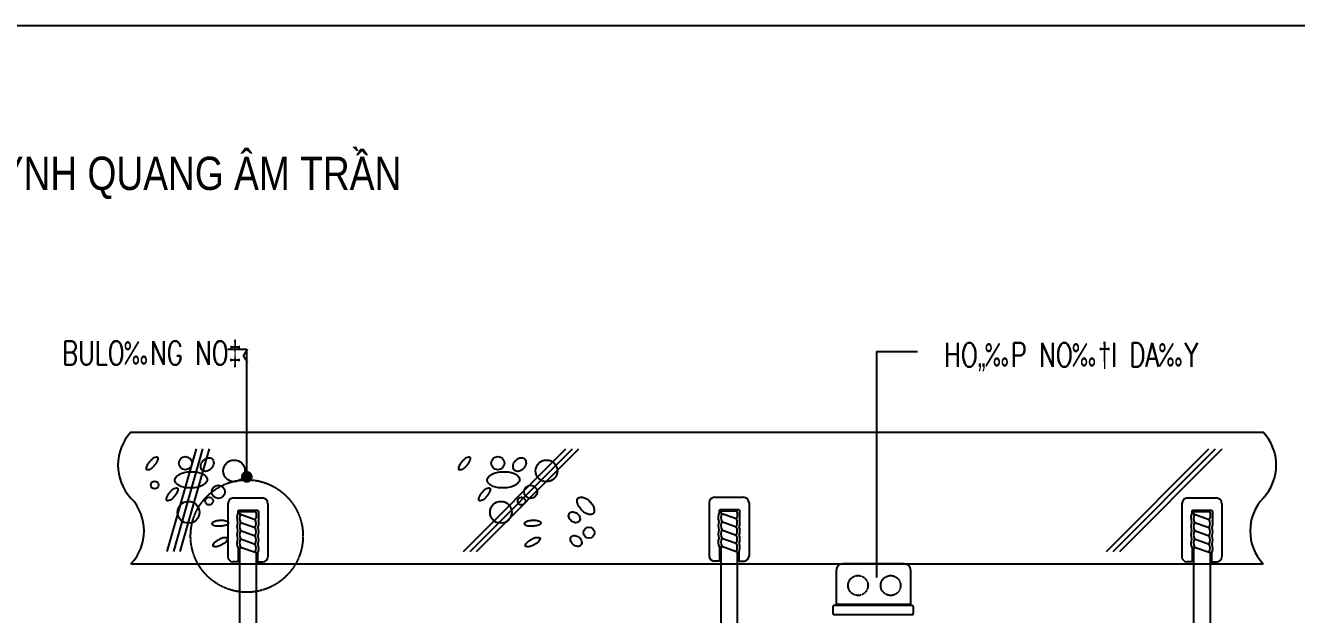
# Model space of a CAD drawing. Extents: x -5343388 to 7033982, y -486386 to 188356.
# Drawn here: x 414256 to 427633, y 49871 to 56064 of the extents above; entities that cross this region are included whole.
import ezdxf

# ---------------------------------------------------------------- set-up
doc = ezdxf.new("R2010")
doc.units = 0
doc.header["$MEASUREMENT"] = 0
doc.linetypes.add('CL2', pattern=[3.25, 2.5, -0.25, 0.25, -0.25])
doc.linetypes.add('H1', pattern=[0.375, 0.25, -0.125])
for name, color, linetype in [('2', 2, 'Continuous'), ('2Lightning', 6, 'Continuous'), ('LN2', 3, 'Continuous'), ('LN3', 7, 'Continuous'), ('LN4', 1, 'Continuous'), ('text', 2, 'Continuous')]:
    doc.layers.add(name, color=color, linetype=linetype)
doc.styles.add('ROMANS1', font='ROMANS1.shx')
doc.styles.add('TEXT1', font='', dxfattribs={"width": 0.85, "height": 200})
doc.styles.get('TEXT1').set_extended_font_data('.VnArialH')

msp = doc.modelspace()

# ---------------------------------------------------------------- linework, layer by layer
at = {"layer": '2', "color": 3}
msp.add_line((393952.50815, 56064.21636, 465.49164), (435645.56227, 56064.21636, 465.49164), dxfattribs=at)
at = {"layer": '2Lightning', "color": 8}
for p in [(416384.43801, 52660.47839, 465.49164), (416585.46707, 51318.7395, 465.49164)]:
    msp.add_line(p, (416585.46707, 52660.47839, 465.49164), dxfattribs=at)
at = {"layer": '2Lightning', "color": 8, "elevation": 465.49164}
msp.add_lwpolyline([(423214.36364, 50259.33347), (423214.36364, 52635.7268), (423644.41362, 52635.7268)], dxfattribs=at)
at = {"layer": 'LN2', "color": 2}
for p, q in [((421511.43364, 51104.46852, 465.49164), (421810.86878, 51104.46852, 465.49164)), ((416386.88984, 51036.59687, 465.49164), (416386.88984, 50478.27817, 465.49164)), ((416446.94984, 51096.65687, 465.49164), (416746.38498, 51096.65687, 465.49164)), ((416806.44498, 51036.59687, 465.49164), (416806.44498, 50478.27817, 465.49164)), ((421451.37364, 51044.40852, 465.49164), (421451.37364, 50486.08982, 465.49164)), ((421870.92878, 51044.40852, 465.49164), (421870.92878, 50486.08982, 465.49164)), ((426426.71591, 51036.59687, 465.49164), (426426.71591, 50478.27817, 465.49164)), ((426486.77591, 51096.65687, 465.49164), (426786.21105, 51096.65687, 465.49164)), ((426846.27105, 51036.59687, 465.49164), (426846.27105, 50478.27817, 465.49164)), ((416510.18101, 50930.89191, 465.49164), (416510.18101, 50939.6068, 465.49164)), ((416520.3393, 50927.02174, 465.49164), (416663.85069, 50875.28254, 465.49164)), ((416520.3393, 50840.53534, 465.49164), (416672.28731, 50785.75454, 465.49164)), ((416524.59541, 50954.0212, 465.49164), (416668.73941, 50954.0212, 465.49164)), ((416683.15381, 50939.6068, 465.49164), (416683.15381, 50888.84261, 465.49164)), ((421574.66481, 50938.70356, 465.49164), (421574.66481, 50947.41845, 465.49164)), ((421584.82309, 50934.83339, 465.49164), (421728.33449, 50883.09419, 465.49164)), ((421584.82309, 50848.34699, 465.49164), (421736.77111, 50793.56619, 465.49164)), ((421589.07921, 50961.83285, 465.49164), (421733.22321, 50961.83285, 465.49164)), ((421747.63761, 50947.41845, 465.49164), (421747.63761, 50896.65426, 465.49164)), ((426550.00708, 50930.89191, 465.49164), (426550.00708, 50939.6068, 465.49164)), ((426560.16537, 50927.02174, 465.49164), (426703.67676, 50875.28254, 465.49164)), ((426560.16537, 50840.53534, 465.49164), (426712.11338, 50785.75454, 465.49164)), ((426564.42148, 50954.0212, 465.49164), (426708.56548, 50954.0212, 465.49164)), ((426722.97988, 50939.6068, 465.49164), (426722.97988, 50888.84261, 465.49164)), ((416520.3393, 50754.04894, 465.49164), (416672.28731, 50699.26814, 465.49164)), ((421584.82309, 50761.86059, 465.49164), (421736.77111, 50707.07979, 465.49164)), ((426560.16537, 50754.04894, 465.49164), (426712.11338, 50699.26814, 465.49164)), ((416520.3393, 50667.56254, 465.49164), (416672.28731, 50612.78174, 465.49164)), ((416520.3393, 50581.07614, 465.49164), (416683.15381, 50522.37772, 465.49164)), ((421584.82309, 50675.37419, 465.49164), (421736.77111, 50620.59339, 465.49164)), ((421584.82309, 50588.88779, 465.49164), (421747.63761, 50530.18937, 465.49164)), ((426560.16537, 50667.56254, 465.49164), (426712.11338, 50612.78174, 465.49164)), ((426560.16537, 50581.07614, 465.49164), (426722.97988, 50522.37772, 465.49164)), ((421558.98348, 50434.19798, 465.49164), (421503.26548, 50434.19798, 465.49164)), ((421762.61073, 50434.19798, 465.49164), (421819.03694, 50434.19798, 465.49164)), ((416494.49968, 50426.38633, 465.49164), (416438.78168, 50426.38633, 465.49164)), ((416698.12693, 50426.38633, 465.49164), (416754.55314, 50426.38633, 465.49164)), ((426534.32575, 50426.38633, 465.49164), (426478.60775, 50426.38633, 465.49164)), ((426737.953, 50426.38633, 465.49164), (426794.37921, 50426.38633, 465.49164)), ((423571.46889, 49975.46269, 465.49164), (422789.56279, 49975.46269, 465.49164))]:
    msp.add_line(p, q, dxfattribs=at)
at = {"layer": 'LN2', "color": 2, "elevation": 465.49164}
for points in [[(416520.3393, 50927.02174), (416510.18101, 50930.89191)], [(421584.82309, 50934.83339), (421574.66481, 50938.70356)], [(426560.16537, 50927.02174), (426550.00708, 50930.89191)], [(416520.3393, 50581.07614), (416510.18101, 50563.16473)], [(421584.82309, 50588.88779), (421574.66481, 50570.97638)], [(426560.16537, 50581.07614), (426550.00708, 50563.16473)]]:
    msp.add_lwpolyline(points, dxfattribs=at)
for points in [[(423503.25531, 50403.99659), (422857.77636, 50403.99659, 0.4142135624), (422788.70736, 50334.92759), (422788.70736, 49986.29945, 0.0394074994), (422789.56279, 49975.46269)], [(423571.46889, 49975.46269, 0.0394074994), (423572.32431, 49986.29945), (423572.32431, 50334.92759, 0.4142135624), (423503.25531, 50403.99659)]]:
    msp.add_lwpolyline(points, format="xyb", dxfattribs=at)
msp.add_lwpolyline([(423586.92161, 49965.38378), (422765.99261, 49965.38378, 0.4142135624), (422752.17881, 49951.56998), (422752.17881, 49885.4271, 0.4142135624), (422765.99261, 49871.6133), (423586.92161, 49871.6133, 0.4142135624), (423600.73541, 49885.4271), (423600.73541, 49951.56998, 0.4142135624)], format="xyb", close=True, dxfattribs=at)
at = {"layer": 'LN2', "color": 9}
for centre, start, end in [((415733.72567, 51441.83339, 465.49164), 136.706957966, 223.293042034), ((426914.70257, 51441.83339, 465.49164), 316.706957966, 43.293042034), ((414999.3299, 50749.94219, 465.49164), 316.706957966, 43.293042034), ((427649.09834, 50749.94219, 465.49164), 136.706957966, 223.293042034)]:
    msp.add_arc(centre, 504.49246, start, end, dxfattribs=at)
at = {"layer": 'LN2', "color": 2}
for centre, radius, start, end in [((421511.43364, 51044.40852, 465.49164), 60.06, 90, 180), ((421810.86878, 51044.40852, 465.49164), 60.06, 0, 90), ((416446.94984, 51036.59687, 465.49164), 60.06, 90, 180), ((416746.38498, 51036.59687, 465.49164), 60.06, 0, 90), ((426486.77591, 51036.59687, 465.49164), 60.06, 90, 180), ((426786.21105, 51036.59687, 465.49164), 60.06, 0, 90), ((416524.59541, 50939.6068, 465.49164), 14.4144, 90, 180), ((416607.74893, 50883.77854, 465.49164), 97.52137, 153.677525735, 206.322474265), ((416607.74893, 50797.29214, 465.49164), 97.52137, 153.677525735, 206.322474265), ((416668.73941, 50888.84261, 465.49164), 14.4144, 250.174585491, 0), ((416668.73941, 50939.6068, 465.49164), 14.4144, 0, 90), ((416584.87768, 50828.99774, 465.49164), 97.52137, 333.677525735, 26.322474265), ((421589.07921, 50947.41845, 465.49164), 14.4144, 90, 180), ((421672.23272, 50891.59019, 465.49164), 97.52137, 153.677525735, 206.322474265), ((421672.23272, 50805.10379, 465.49164), 97.52137, 153.677525735, 206.322474265), ((421733.22321, 50896.65426, 465.49164), 14.4144, 250.174585491, 0), ((421733.22321, 50947.41845, 465.49164), 14.4144, 0, 90), ((421649.36148, 50836.80939, 465.49164), 97.52137, 333.677525735, 26.322474265), ((426564.42148, 50939.6068, 465.49164), 14.4144, 90, 180), ((426647.575, 50883.77854, 465.49164), 97.52137, 153.677525735, 206.322474265), ((426647.575, 50797.29214, 465.49164), 97.52137, 153.677525735, 206.322474265), ((426708.56548, 50888.84261, 465.49164), 14.4144, 250.174585491, 0), ((426708.56548, 50939.6068, 465.49164), 14.4144, 0, 90), ((426624.70375, 50828.99774, 465.49164), 97.52137, 333.677525735, 26.322474265), ((416607.74893, 50710.80574, 465.49164), 97.52137, 153.677525735, 206.322474265), ((416584.87768, 50742.51134, 465.49164), 97.52137, 333.677525735, 26.322474265), ((421672.23272, 50718.61739, 465.49164), 97.52137, 153.677525735, 206.322474265), ((421649.36148, 50750.32299, 465.49164), 97.52137, 333.677525735, 26.322474265), ((421649.36148, 50663.83659, 465.49164), 97.52137, 333.677525735, 26.322474265), ((426647.575, 50710.80574, 465.49164), 97.52137, 153.677525735, 206.322474265), ((426624.70375, 50742.51134, 465.49164), 97.52137, 333.677525735, 26.322474265), ((416607.74893, 50624.31934, 465.49164), 97.52137, 153.677525735, 206.322474265), ((416584.87768, 50656.02494, 465.49164), 97.52137, 333.677525735, 26.322474265), ((416584.87768, 50569.53854, 465.49164), 97.52137, 333.677525735, 26.322474265), ((421672.23272, 50632.13099, 465.49164), 97.52137, 153.677525735, 206.322474265), ((421649.36148, 50577.35019, 465.49164), 97.52137, 333.677525735, 26.322474265), ((426647.575, 50624.31934, 465.49164), 97.52137, 153.677525735, 206.322474265), ((426624.70375, 50656.02494, 465.49164), 97.52137, 333.677525735, 26.322474265), ((426624.70375, 50569.53854, 465.49164), 97.52137, 333.677525735, 26.322474265), ((416438.78168, 50478.27817, 465.49164), 51.89184, 180, 270), ((416754.55314, 50478.27817, 465.49164), 51.89184, 270, 0), ((421503.26548, 50486.08982, 465.49164), 51.89184, 180, 270), ((421819.03694, 50486.08982, 465.49164), 51.89184, 270, 0), ((426478.60775, 50478.27817, 465.49164), 51.89184, 180, 270), ((426794.37921, 50478.27817, 465.49164), 51.89184, 270, 0)]:
    msp.add_arc(centre, radius, start, end, dxfattribs=at)
at = {"layer": 'LN3', "color": 9}
for p, q in [((415366.52779, 51787.77899, 465.49164), (427281.90046, 51787.77899, 465.49164)), ((415747.38947, 50535.51682, 465.49164), (416055.08771, 51611.84693, 465.49164)), ((415816.57859, 50535.51682, 465.49164), (416124.27683, 51611.84693, 465.49164)), ((415885.76771, 50535.51682, 465.49164), (416193.46595, 51611.84693, 465.49164)), ((418865.84506, 50535.51682, 465.49164), (419942.17517, 51611.84693, 465.49164)), ((418935.03418, 50535.51682, 465.49164), (420011.36429, 51611.84693, 465.49164)), ((419004.2233, 50535.51682, 465.49164), (420080.55341, 51611.84693, 465.49164)), ((425634.24272, 50535.51682, 465.49164), (426710.57284, 51611.84693, 465.49164)), ((425703.43184, 50535.51682, 465.49164), (426779.76196, 51611.84693, 465.49164)), ((425772.62096, 50535.51682, 465.49164), (426848.95108, 51611.84693, 465.49164)), ((415366.52779, 50403.99659, 465.49164), (427281.90046, 50403.99659, 465.49164))]:
    msp.add_line(p, q, dxfattribs=at)
at = {"layer": 'LN3', "color": 9, "elevation": 465.49164}
for points in [[(415614.44506, 51440.15427, -0.0377700633), (415589.77472, 51414.72426, -0.0503049456), (415568.17047, 51399.15254, -0.0936392156), (415545.2855, 51391.12747, -0.214520109), (415534.71263, 51394.07748, -0.214520109), (415529.90428, 51403.945, -0.0936392156), (415533.6707, 51427.90199, -0.0503049456), (415545.09099, 51451.96023, -0.0377700633), (415565.65501, 51480.81213, -0.0377700633), (415590.32534, 51506.24213, -0.0503049456), (415611.92959, 51521.81385, -0.0936392156), (415634.81456, 51529.83892, -0.214520109), (415645.38743, 51526.88891, -0.214520109), (415650.19578, 51517.0214, -0.0936392156), (415646.42937, 51493.0644, -0.0503049456), (415635.00907, 51469.00616, -0.0377700633)], [(416220.25462, 51509.27381, -0.1288267649), (416233.02013, 51491.01174, -0.1063206854), (416236.82051, 51464.42456, -0.0848599203), (416230.19555, 51437.25628, -0.0741334886), (416213.31587, 51410.12171, -0.0741334886), (416189.25538, 51389.09076, -0.0848599203), (416163.50941, 51378.17512, -0.1063206854), (416136.65728, 51377.64225, -0.1288267649), (416116.57707, 51387.29868, -0.1288267649), (416103.81156, 51405.56075, -0.1063206854), (416100.01118, 51432.14793, -0.0848599203), (416106.63614, 51459.31622, -0.0741334886), (416123.51582, 51486.45079, -0.0741334886), (416147.57632, 51507.48174, -0.0848599203), (416173.32228, 51518.39737, -0.1063206854), (416200.17442, 51518.93025, -0.1288267649)], [(418901.66114, 51440.15427, -0.0377700633), (418876.99081, 51414.72426, -0.0503049456), (418855.38655, 51399.15254, -0.0936392156), (418832.50159, 51391.12747, -0.214520109), (418821.92872, 51394.07748, -0.214520109), (418817.12036, 51403.945, -0.0936392156), (418820.88678, 51427.90199, -0.0503049456), (418832.30708, 51451.96023, -0.0377700633), (418852.87109, 51480.81213, -0.0377700633), (418877.54142, 51506.24213, -0.0503049456), (418899.14567, 51521.81385, -0.0936392156), (418922.03064, 51529.83892, -0.214520109), (418932.60351, 51526.88891, -0.214520109), (418937.41187, 51517.0214, -0.0936392156), (418933.64545, 51493.0644, -0.0503049456), (418922.22515, 51469.00616, -0.0377700633)], [(419507.4707, 51509.27381, -0.1288267649), (419520.23621, 51491.01174, -0.1063206854), (419524.03659, 51464.42456, -0.0848599203), (419517.41163, 51437.25628, -0.0741334886), (419500.53196, 51410.12171, -0.0741334886), (419476.47146, 51389.09076, -0.0848599203), (419450.72549, 51378.17512, -0.1063206854), (419423.87336, 51377.64225, -0.1288267649), (419403.79315, 51387.29868, -0.1288267649), (419391.02765, 51405.56075, -0.1063206854), (419387.22727, 51432.14793, -0.0848599203), (419393.85222, 51459.31622, -0.0741334886), (419410.7319, 51486.45079, -0.0741334886), (419434.7924, 51507.48174, -0.0848599203), (419460.53836, 51518.39737, -0.1063206854), (419487.3905, 51518.93025, -0.1288267649)], [(416000.69962, 51202.30577, -0.0512225734), (415931.64752, 51207.74102, -0.065073231), (415879.65483, 51224.44556, -0.1042597436), (415839.42481, 51254.9399, -0.1743915203), (415828.32558, 51283.63149, -0.1743915203), (415838.04672, 51312.8188, -0.1042597436), (415876.77985, 51345.19325, -0.065073231), (415927.91861, 51364.35333, -0.0512225734), (415996.63379, 51373.06879, -0.0512225734), (416065.68589, 51367.63354, -0.065073231), (416117.67858, 51350.929, -0.1042597436), (416157.9086, 51320.43466, -0.1743915203), (416169.00783, 51291.74307, -0.1743915203), (416159.28669, 51262.55576, -0.1042597436), (416120.55356, 51230.18131, -0.065073231), (416069.4148, 51211.02123, -0.0512225734)], [(419287.91571, 51202.30577, -0.0512225734), (419218.8636, 51207.74102, -0.065073231), (419166.87091, 51224.44556, -0.1042597436), (419126.64089, 51254.9399, -0.1743915203), (419115.54166, 51283.63149, -0.1743915203), (419125.26281, 51312.8188, -0.1042597436), (419163.99593, 51345.19325, -0.065073231), (419215.13469, 51364.35333, -0.0512225734), (419283.84987, 51373.06879, -0.0512225734), (419352.90197, 51367.63354, -0.065073231), (419404.89466, 51350.929, -0.1042597436), (419445.12468, 51320.43466, -0.1743915203), (419456.22391, 51291.74307, -0.1743915203), (419446.50277, 51262.55576, -0.1042597436), (419407.76964, 51230.18131, -0.065073231), (419356.63088, 51211.02123, -0.0512225734)], [(415823.83569, 51114.89136, -0.0377700633), (415799.16536, 51089.46136, -0.0503049456), (415777.5611, 51073.88964, -0.0936392156), (415754.67614, 51065.86457, -0.214520109), (415744.10327, 51068.81458, -0.214520109), (415739.29491, 51078.6821, -0.0936392156), (415743.06133, 51102.63909, -0.0503049456), (415754.48163, 51126.69733, -0.0377700633), (415775.04564, 51155.54923, -0.0377700633), (415799.71597, 51180.97923, -0.0503049456), (415821.32022, 51196.55095, -0.0936392156), (415844.20519, 51204.57602, -0.214520109), (415854.77806, 51201.62601, -0.214520109), (415859.58642, 51191.75849, -0.0936392156), (415855.82, 51167.8015, -0.0503049456), (415844.3997, 51143.74326, -0.0377700633)], [(419111.05177, 51114.89136, -0.0377700633), (419086.38144, 51089.46136, -0.0503049456), (419064.77719, 51073.88964, -0.0936392156), (419041.89222, 51065.86457, -0.214520109), (419031.31935, 51068.81458, -0.214520109), (419026.51099, 51078.6821, -0.0936392156), (419030.27741, 51102.63909, -0.0503049456), (419041.69771, 51126.69733, -0.0377700633), (419062.26172, 51155.54923, -0.0377700633), (419086.93206, 51180.97923, -0.0503049456), (419108.53631, 51196.55095, -0.0936392156), (419131.42128, 51204.57602, -0.214520109), (419141.99414, 51201.62601, -0.214520109), (419146.8025, 51191.75849, -0.0936392156), (419143.03608, 51167.8015, -0.0503049456), (419131.61579, 51143.74326, -0.0377700633)], [(420107.20687, 50971.96605, -0.0554343095), (420079.26081, 51008.6729, -0.0692301451), (420064.79213, 51042.73125, -0.1058338112), (420062.98229, 51077.10966, -0.164212903), (420073.46366, 51097.05673, -0.164212903), (420093.88932, 51106.57182, -0.1058338112), (420128.14179, 51103.11937, -0.0692301451), (420161.46895, 51087.03788, -0.0554343095), (420196.79681, 51057.36775, -0.0554343095), (420224.74287, 51020.6609, -0.0692301451), (420239.21155, 50986.60255, -0.1058338112), (420241.02139, 50952.22414, -0.164212903), (420230.54002, 50932.27707, -0.164212903), (420210.11436, 50922.76198, -0.1058338112), (420175.86189, 50926.21443, -0.0692301451), (420142.53473, 50942.29592, -0.0554343095)], [(416307.31811, 50799.59477, -0.0377700633), (416271.89435, 50800.27857, -0.0503049456), (416245.76956, 50805.44744, -0.0936392156), (416224.28788, 50816.70183, -0.214520109), (416219.23038, 50826.444, -0.214520109), (416223.16319, 50836.69198, -0.0936392156), (416243.24689, 50850.28494, -0.0503049456), (416268.62701, 50858.35161, -0.0377700633), (416303.75052, 50863.00458, -0.0377700633), (416339.17428, 50862.32078, -0.0503049456), (416365.29907, 50857.15191, -0.0936392156), (416386.78075, 50845.89752, -0.214520109), (416391.83825, 50836.15535, -0.214520109), (416387.90544, 50825.90737, -0.0936392156), (416367.82175, 50812.31441, -0.0503049456), (416342.44162, 50804.24774, -0.0377700633)], [(419594.5342, 50799.59477, -0.0377700633), (419559.11043, 50800.27857, -0.0503049456), (419532.98564, 50805.44744, -0.0936392156), (419511.50397, 50816.70183, -0.214520109), (419506.44647, 50826.444, -0.214520109), (419510.37927, 50836.69198, -0.0936392156), (419530.46297, 50850.28494, -0.0503049456), (419555.8431, 50858.35161, -0.0377700633), (419590.9666, 50863.00458, -0.0377700633), (419626.39036, 50862.32078, -0.0503049456), (419652.51516, 50857.15191, -0.0936392156), (419673.99683, 50845.89752, -0.214520109), (419679.05433, 50836.15535, -0.214520109), (419675.12153, 50825.90737, -0.0936392156), (419655.03783, 50812.31441, -0.0503049456), (419629.6577, 50804.24774, -0.0377700633)], [(420083.12577, 50850.71823, -0.1288267649), (420067.90738, 50840.0803, -0.1063206854), (420045.75139, 50836.91332, -0.0848599203), (420023.11116, 50842.43412, -0.0741334886), (420000.49901, 50856.50052, -0.0741334886), (419982.97322, 50876.55093, -0.0848599203), (419973.87686, 50898.0059, -0.1063206854), (419973.4328, 50920.38268, -0.1288267649), (419981.47983, 50937.11619, -0.1288267649), (419996.69822, 50947.75411, -0.1063206854), (420018.8542, 50950.92109, -0.0848599203), (420041.49444, 50945.40029, -0.0741334886), (420064.10658, 50931.3339, -0.0741334886), (420081.63238, 50911.28348, -0.0848599203), (420090.72874, 50889.82851, -0.1063206854), (420091.1728, 50867.45173, -0.1288267649)], [(420101.76086, 50601.68882, -0.1288267649), (420086.54247, 50591.0509, -0.1063206854), (420064.38648, 50587.88391, -0.0848599203), (420041.74624, 50593.40471, -0.0741334886), (420019.1341, 50607.47111, -0.0741334886), (420001.60831, 50627.52152, -0.0848599203), (419992.51195, 50648.97649, -0.1063206854), (419992.06789, 50671.35327, -0.1288267649), (420000.11492, 50688.08678, -0.1288267649), (420015.33331, 50698.7247, -0.1063206854), (420037.48929, 50701.89168, -0.0848599203), (420060.12953, 50696.37088, -0.0741334886), (420082.74167, 50682.30449, -0.0741334886), (420100.26746, 50662.25407, -0.0848599203), (420109.36383, 50640.7991, -0.1063206854), (420109.80789, 50618.42232, -0.1288267649)], [(416292.94792, 50661.50016, -0.0377700633), (416325.29816, 50675.94913, -0.0503049456), (416351.14037, 50682.38361, -0.0936392156), (416375.36897, 50681.33554, -0.214520109), (416384.09005, 50674.66989, -0.214520109), (416384.88984, 50663.72236, -0.0936392156), (416372.4955, 50642.87761, -0.0503049456), (416352.95709, 50624.7814, -0.0377700633), (416323.14864, 50605.63024, -0.0377700633), (416290.79841, 50591.18126, -0.0503049456), (416264.9562, 50584.74679, -0.0936392156), (416240.7276, 50585.79486, -0.214520109), (416232.00652, 50592.46051, -0.214520109), (416231.20672, 50603.40804, -0.0936392156), (416243.60107, 50624.25279, -0.0503049456), (416263.13948, 50642.349, -0.0377700633)], [(419580.16401, 50661.50016, -0.0377700633), (419612.51424, 50675.94913, -0.0503049456), (419638.35645, 50682.38361, -0.0936392156), (419662.58505, 50681.33554, -0.214520109), (419671.30613, 50674.66989, -0.214520109), (419672.10592, 50663.72236, -0.0936392156), (419659.71158, 50642.87761, -0.0503049456), (419640.17317, 50624.7814, -0.0377700633), (419610.36472, 50605.63024, -0.0377700633), (419578.01449, 50591.18126, -0.0503049456), (419552.17228, 50584.74679, -0.0936392156), (419527.94368, 50585.79486, -0.214520109), (419519.2226, 50592.46051, -0.214520109), (419518.42281, 50603.40804, -0.0936392156), (419530.81715, 50624.25279, -0.0503049456), (419550.35556, 50642.349, -0.0377700633)]]:
    msp.add_lwpolyline(points, format="xyb", close=True, dxfattribs=at)
at = {"layer": 'LN3', "color": 2, "const_width": 61.71783, "elevation": 465.49164}
msp.add_lwpolyline([(416554.60815, 51318.7395, 1), (416616.32598, 51318.7395, 1)], format="xyb", close=True, dxfattribs=at)
at = {"layer": 'LN3', "color": 9}
for centre, radius in [((415939.71206, 51462.51609, 465.49164), 69.18912), ((419226.92814, 51462.51609, 465.49164), 69.18912), ((416452.00759, 51381.20036, 465.49164), 114.43949), ((419739.22368, 51381.20036, 465.49164), 114.43949), ((415616.47797, 51232.79917, 465.49164), 40.86116), ((416189.76107, 51064.06904, 465.49164), 40.86116), ((416285.30825, 51161.64791, 465.49164), 69.18912), ((419476.97715, 51064.06904, 465.49164), 40.86116), ((419572.52434, 51161.64791, 465.49164), 69.18912), ((415972.23876, 50946.16123, 465.49164), 114.43949), ((419259.45484, 50946.16123, 465.49164), 114.43949), ((420186.46581, 50732.13279, 465.49164), 57.6576)]:
    msp.add_circle(centre, radius, dxfattribs=at)
at = {"layer": 'LN3', "color": 2, "linetype": 'CL2'}
msp.add_circle((416585.46707, 50696.72068, 465.49164), 591.1599, dxfattribs=at)
at = {"layer": 'LN4', "color": 2}
for p, q in [((421574.66481, 50570.97638, 465.49164), (421574.66481, 48410.40026, 465.49164)), ((416510.18101, 50563.16473, 465.49164), (416510.18101, 48619.13139, 465.49164)), ((416683.15381, 50522.37772, 465.49164), (416683.15381, 48619.13139, 465.49164)), ((421747.63761, 50530.18937, 465.49164), (421747.63761, 48401.82877, 465.49164)), ((426550.00708, 50563.16473, 465.49164), (426550.00708, 47997.10964, 465.49164)), ((426722.97988, 50522.37772, 465.49164), (426722.97988, 47997.10964, 465.49164))]:
    msp.add_line(p, q, dxfattribs=at)
at = {"layer": 'LN4', "color": 2, "elevation": 465.49164}
for points in [[(416494.49968, 50568.2928), (416494.49968, 50426.38633)], [(421558.98348, 50576.10445), (421558.98348, 50434.19798)], [(426534.32575, 50568.2928), (426534.32575, 50426.38633)]]:
    msp.add_lwpolyline(points, dxfattribs=at)
at = {"layer": 'LN4', "color": 2, "linetype": 'H1'}
for centre in [(423018.16673, 50176.56546, 465.49164), (423361.12922, 50176.56546, 465.49164)]:
    msp.add_circle(centre, 104.71517, dxfattribs=at)
at = {"layer": 'LN4', "color": 2}
for centre, start, end in [((416607.74893, 50883.77854, 465.49164), 153.677525735, 200.013945072), ((416607.74893, 50797.29214, 465.49164), 159.986054928, 200.013945072), ((416584.87768, 50828.99774, 465.49164), 339.986054928, 14.491212807), ((421672.23272, 50891.59019, 465.49164), 153.677525735, 200.013945072), ((421672.23272, 50805.10379, 465.49164), 159.986054928, 200.013945072), ((421649.36148, 50836.80939, 465.49164), 339.986054928, 14.491212807), ((426647.575, 50883.77854, 465.49164), 153.677525735, 200.013945072), ((426647.575, 50797.29214, 465.49164), 159.986054928, 200.013945072), ((426624.70375, 50828.99774, 465.49164), 339.986054928, 14.491212807), ((416607.74893, 50710.80574, 465.49164), 159.986054928, 200.013945072), ((416584.87768, 50742.51134, 465.49164), 339.986054928, 20.013945072), ((421672.23272, 50718.61739, 465.49164), 159.986054928, 200.013945072), ((421649.36148, 50750.32299, 465.49164), 339.986054928, 20.013945072), ((421649.36148, 50663.83659, 465.49164), 339.986054928, 20.013945072), ((426647.575, 50710.80574, 465.49164), 159.986054928, 200.013945072), ((426624.70375, 50742.51134, 465.49164), 339.986054928, 20.013945072), ((416607.74893, 50624.31934, 465.49164), 159.986054928, 206.322474265), ((416584.87768, 50569.53854, 465.49164), 333.677525735, 20.013945072), ((416584.87768, 50656.02494, 465.49164), 339.986054928, 20.013945072), ((421672.23272, 50632.13099, 465.49164), 159.986054928, 206.322474265), ((421649.36148, 50577.35019, 465.49164), 333.677525735, 20.013945072), ((426647.575, 50624.31934, 465.49164), 159.986054928, 206.322474265), ((426624.70375, 50569.53854, 465.49164), 333.677525735, 20.013945072), ((426624.70375, 50656.02494, 465.49164), 339.986054928, 20.013945072)]:
    msp.add_arc(centre, 126.35017, start, end, dxfattribs=at)
at = {"layer": 'text', "color": 2, "elevation": 465.49164}
for points in [[(416494.49968, 50939.80509), (416494.49968, 50953.86464, -0.4142135624), (416508.91408, 50968.27904), (416692.79375, 50968.27904, -0.4142135624), (416707.20815, 50953.86464), (416707.20815, 50860.61454)], [(421558.98348, 50947.61674), (421558.98348, 50961.67629, -0.4142135624), (421573.39788, 50976.09069), (421757.27755, 50976.09069, -0.4142135624), (421771.69195, 50961.67629), (421771.69195, 50868.42619)], [(426534.32575, 50939.80509), (426534.32575, 50953.86464, -0.4142135624), (426548.74015, 50968.27904), (426732.61982, 50968.27904, -0.4142135624), (426747.03422, 50953.86464), (426747.03422, 50860.61454)]]:
    msp.add_lwpolyline(points, format="xyb", dxfattribs=at)
for points in [[(416698.12693, 50513.512), (416698.12693, 50426.38633)], [(421762.61073, 50521.32365), (421762.61073, 50434.19798)], [(426737.953, 50513.512), (426737.953, 50426.38633)]]:
    msp.add_lwpolyline(points, dxfattribs=at)

# ---------------------------------------------------------------- texts
at = {"layer": '2', "color": 6, "style": 'TEXT1', "width": 0.8}
msp.add_text('CHI TIÕT L¾P §ÌN HUúNH QUANG ¢M TRÇN ', height=350, dxfattribs=at).set_placement((409888.96093, 54334.55199, 423.17422))
at = {"layer": 'text', "color": 3, "style": 'ROMANS1', "width": 0.75}
for s, p in [('BULO‰NG NO‡‹', (414640.53994, 52496.17649, 465.49164)), ('HO„‰P NO‰†I DA‰Y', (423924.30987, 52476.11752, 465.49164))]:
    msp.add_text(s, height=250, rotation=0.000968379, dxfattribs=at).set_placement(p)

doc.saveas('drawing.dxf')
